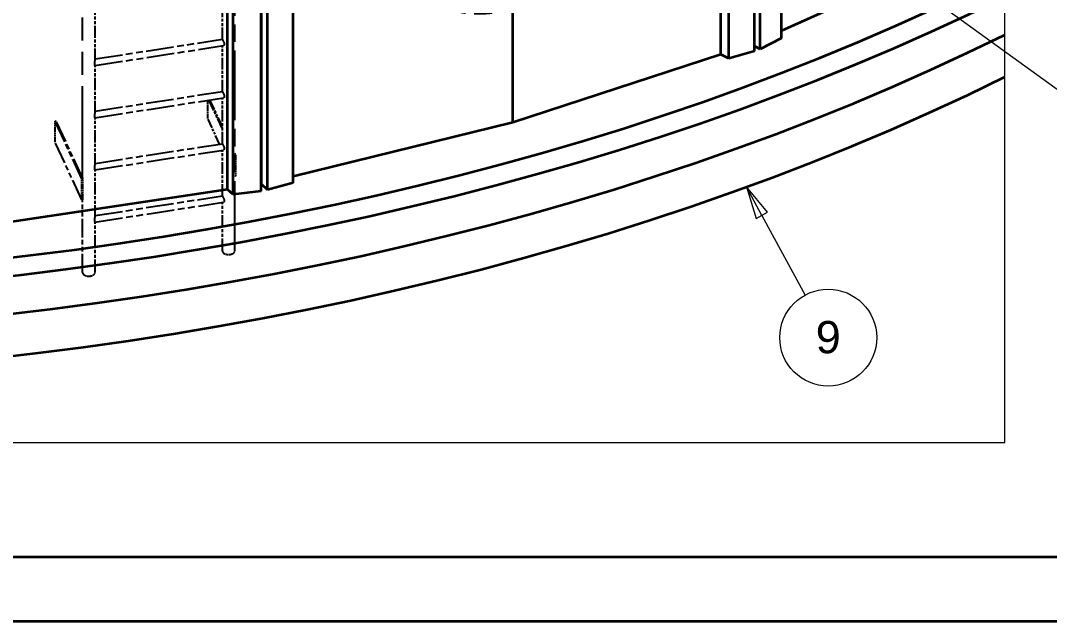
# Model space of a CAD drawing. Header units: millimetres. Extents: x 0 to 42050, y 0 to 29700.
# Drawn here: x 27658 to 31641, y 0 to 2326 of the extents above; entities that cross this region are included whole.
import ezdxf

# ---------------------------------------------------------------- set-up
doc = ezdxf.new("R2010")
doc.units = ezdxf.units.MM
doc.header["$LTSCALE"] = 50
doc.linetypes.add('DOUBLE_DASH_CHAIN', pattern=[1.2403, 0.6614, -0.0827, 0.1654, -0.0827, 0.1654, -0.0827])
doc.layers.get('0').update_dxf_attribs({"lineweight": 18})
for name, color, linetype, lineweight in [('Border', 7, 'Continuous', 35), ('Detail Boundary', 7, 'Continuous', 18), ('Reference', 7, 'DOUBLE_DASH_CHAIN', 25), ('Symbol', 7, 'Continuous', 18), ('Visible', 7, 'Continuous', 35)]:
    doc.layers.add(name, color=color, linetype=linetype, lineweight=lineweight)
doc.styles.add('Note Text', font='arial.ttf')

# ---------------------------------------------------------------- blocks, each defined once
blk = doc.blocks.new('Borders Bigadan Border')
at = {"layer": 'Border'}
for p, q in [((20, 5), (836, 5)), ((841, 0), (0, 0))]:
    blk.add_line(p, q, dxfattribs=at)
blk = doc.blocks.new('2dTransSymbol1')
at = {"layer": 'Detail Boundary', "flags": 128}
blk.add_lwpolyline([(379.134, 138.197), (379.134, 13.843), (629.363, 13.843), (629.363, 138.197), (379.134, 138.197)], dxfattribs=at)
blk = doc.blocks.new('Balloon25')
at = {"layer": 'Symbol'}
for p, q in [((610.555, 31.435), (609.362, 33.632)), ((610.994, 31.673), (609.362, 33.632)), ((609.362, 33.632), (610.115, 31.196)), ((610.115, 31.196), (610.994, 31.673)), ((610.555, 31.435), (613.907, 25.259))]:
    blk.add_line(p, q, dxfattribs=at)
at = {"layer": 'Symbol', "flags": 128}
blk.add_lwpolyline([(610.994, 31.673), (609.362, 33.632), (610.115, 31.196), (610.994, 31.673)], dxfattribs=at)
at = {"layer": 'Symbol'}
blk.add_circle((615.693, 21.97), 3.75, dxfattribs=at)
blk.add_solid([(610.994, 31.673), (609.362, 33.632), (610.115, 31.196), (610.994, 31.673)], dxfattribs=at)
at = {"layer": 'Symbol', "insert": (615.693, 21.991), "char_height": 2.5, "attachment_point": 5, "style": 'Note Text'}
blk.add_mtext('9', dxfattribs=at)
blk = doc.blocks.new('Balloon38')
at = {"layer": 'Symbol'}
for p, q in [((624.132, 47.909), (622.107, 49.375)), ((624.425, 48.314), (622.107, 49.375)), ((622.107, 49.375), (623.839, 47.504)), ((623.839, 47.504), (624.425, 48.314)), ((624.132, 47.909), (637.619, 38.148))]:
    blk.add_line(p, q, dxfattribs=at)
at = {"layer": 'Symbol', "flags": 128}
blk.add_lwpolyline([(624.425, 48.314), (622.107, 49.375), (623.839, 47.504), (624.425, 48.314)], dxfattribs=at)
at = {"layer": 'Symbol'}
blk.add_circle((640.645, 35.957), 3.75, dxfattribs=at)
blk.add_solid([(624.425, 48.314), (622.107, 49.375), (623.839, 47.504), (624.425, 48.314)], dxfattribs=at)
at = {"layer": 'Symbol', "insert": (640.645, 35.978), "char_height": 2.5, "attachment_point": 5, "style": 'Note Text'}
blk.add_mtext('18', dxfattribs=at)

msp = doc.modelspace()

# ---------------------------------------------------------------- linework, layer by layer
at = {"layer": 'Reference', "ltscale": 10.744876}
msp.add_line((27898.48, 1715.95), (27898.48, 2804.09), dxfattribs=at)
at = {"layer": 'Reference', "ltscale": 8.155418}
msp.add_line((28487.4, 1434.03), (28487.4, 2672.88), dxfattribs=at)
at = {"layer": 'Reference', "ltscale": 1.375069}
for p, q in [((28439.4, 2253.26), (28439.4, 2430.13)), ((28439.4, 2051.18), (28439.4, 2228.05)), ((28439.4, 1849.1), (28439.4, 2025.96)), ((28439.4, 1647.01), (28439.4, 1823.88))]:
    msp.add_line(p, q, dxfattribs=at)
at = {"layer": 'Reference', "ltscale": 1.432805}
for p, q in [((27946.48, 2169.58), (27946.48, 2353.87)), ((27946.48, 1967.5), (27946.48, 2151.79)), ((27946.48, 1765.42), (27946.48, 1949.71)), ((27946.48, 1563.33), (27946.48, 1747.62))]:
    msp.add_line(p, q, dxfattribs=at)
at = {"layer": 'Reference', "ltscale": 3.239571}
for p, q in [((27946.48, 2177.09), (28439.4, 2253.34)), ((27946.48, 1975), (28439.4, 2051.26)), ((27946.48, 1772.92), (28439.4, 1849.18)), ((27946.48, 1570.84), (28439.4, 1647.09))]:
    msp.add_line(p, q, dxfattribs=at)
at = {"layer": 'Reference', "ltscale": 3.2651}
for p, q in [((27946.45, 2151.79), (28443.25, 2228.64)), ((27946.45, 1949.7), (28443.25, 2026.56)), ((27946.45, 1747.62), (28443.25, 1824.48)), ((27946.45, 1545.54), (28443.25, 1622.39))]:
    msp.add_line(p, q, dxfattribs=at)
at = {"layer": 'Reference', "ltscale": 0.550238}
msp.add_line((28383.05, 1946.47), (28383.05, 2017.25), dxfattribs=at)
at = {"layer": 'Reference', "ltscale": 1.266534}
msp.add_line((28439.4, 1906.71), (28387.76, 2017.97), dxfattribs=at)
at = {"layer": 'Reference', "ltscale": 1.171762}
msp.add_line((28439.4, 1915.63), (28391.62, 2018.57), dxfattribs=at)
at = {"layer": 'Reference', "ltscale": 0.025294}
for p, q in [((27791.9, 1936.66), (27795.77, 1937.26)), ((27895.43, 1713.59), (27899.3, 1714.19)), ((27899.3, 1632.54), (27895.43, 1631.94))]:
    msp.add_line(p, q, dxfattribs=at)
at = {"layer": 'Reference', "ltscale": 0.634748}
for p, q in [((27791.9, 1855.01), (27791.9, 1936.66)), ((28490.44, 1805.64), (28490.44, 1723.99)), ((27895.43, 1631.94), (27895.43, 1713.59)), ((27899.3, 1632.54), (27899.3, 1714.19))]:
    msp.add_line(p, q, dxfattribs=at)
at = {"layer": 'Reference', "ltscale": 2.539291}
for p, q in [((27895.43, 1713.59), (27791.9, 1936.66)), ((27899.3, 1714.19), (27795.77, 1937.26)), ((27895.43, 1631.94), (27791.9, 1855.01))]:
    msp.add_line(p, q, dxfattribs=at)
at = {"layer": 'Reference', "ltscale": 1.1258}
msp.add_line((28428.95, 1847.56), (28383.05, 1946.47), dxfattribs=at)
at = {"layer": 'Reference', "ltscale": 0.074612}
msp.add_line((28490.44, 1805.64), (28487.4, 1812.2), dxfattribs=at)
at = {"layer": 'Reference', "ltscale": 0.019919}
for p, q in [((28487.4, 1805.17), (28490.44, 1805.64)), ((28490.44, 1723.99), (28487.4, 1723.52))]:
    msp.add_line(p, q, dxfattribs=at)
at = {"layer": 'Reference', "ltscale": 2.192999}
msp.add_line((27898.48, 1350.35), (27898.48, 1632.41), dxfattribs=at)
at = {"layer": 'Reference', "ltscale": 1.459804}
msp.add_line((28439.4, 1434.03), (28439.4, 1621.8), dxfattribs=at)
at = {"layer": 'Reference', "ltscale": 1.51754}
msp.add_line((27946.48, 1350.35), (27946.48, 1545.54), dxfattribs=at)
at = {"layer": 'Reference', "ltscale": 8.316452}
msp.add_ellipse((29562.61, 2772.6), major_axis=(-374.4, -319.97), ratio=0.7322182, dxfattribs=at)
at = {"layer": 'Reference', "ltscale": 0.478564}
for centre in [(28463.4, 1434.03), (27922.48, 1350.35)]:
    msp.add_ellipse(centre, major_axis=(24, 0), ratio=0.5773503, start_param=3.1415927, end_param=6.2831853, dxfattribs=at)
at = {"layer": 'Reference', "ltscale": 0.244894}
for points in [[(28439.4, 2253.26), (28439.4, 2253.2), (28439.41, 2253.12), (28439.49, 2252.81), (28439.57, 2252.54), (28439.83, 2251.87), (28440.01, 2251.47), (28440.42, 2250.58), (28440.67, 2250.06), (28441.26, 2248.91), (28441.59, 2248.28), (28442.64, 2246.28), (28443.43, 2244.79), (28444.83, 2241.92), (28445.54, 2240.33), (28446.3, 2237.99), (28446.5, 2237.22), (28446.77, 2235.74), (28446.84, 2235.03), (28446.84, 2233.72), (28446.77, 2233.08), (28446.5, 2231.9), (28446.3, 2231.36), (28445.54, 2229.94), (28444.83, 2229.27), (28443.85, 2228.79), (28443.55, 2228.69), (28443.25, 2228.64)], [(28439.4, 2051.18), (28439.4, 2051.12), (28439.41, 2051.03), (28439.49, 2050.73), (28439.57, 2050.46), (28439.83, 2049.79), (28440.01, 2049.39), (28440.42, 2048.5), (28440.67, 2047.98), (28441.26, 2046.83), (28441.59, 2046.2), (28442.64, 2044.2), (28443.43, 2042.71), (28444.83, 2039.84), (28445.54, 2038.25), (28446.3, 2035.91), (28446.5, 2035.14), (28446.77, 2033.66), (28446.84, 2032.95), (28446.84, 2031.64), (28446.77, 2031), (28446.5, 2029.82), (28446.3, 2029.28), (28445.54, 2027.86), (28444.83, 2027.19), (28443.85, 2026.7), (28443.55, 2026.61), (28443.25, 2026.56)], [(28439.4, 1849.1), (28439.4, 1849.04), (28439.41, 1848.95), (28439.49, 1848.64), (28439.57, 1848.38), (28439.83, 1847.71), (28440.01, 1847.31), (28440.42, 1846.41), (28440.67, 1845.9), (28441.26, 1844.75), (28441.59, 1844.12), (28442.64, 1842.12), (28443.43, 1840.63), (28444.83, 1837.76), (28445.54, 1836.16), (28446.3, 1833.83), (28446.5, 1833.06), (28446.77, 1831.57), (28446.84, 1830.86), (28446.84, 1829.55), (28446.77, 1828.92), (28446.5, 1827.74), (28446.3, 1827.2), (28445.54, 1825.78), (28444.83, 1825.11), (28443.85, 1824.62), (28443.55, 1824.52), (28443.25, 1824.48)], [(28439.4, 1647.01), (28439.4, 1646.96), (28439.41, 1646.87), (28439.49, 1646.56), (28439.57, 1646.29), (28439.83, 1645.63), (28440.01, 1645.22), (28440.42, 1644.33), (28440.67, 1643.81), (28441.26, 1642.67), (28441.59, 1642.04), (28442.64, 1640.03), (28443.43, 1638.55), (28444.83, 1635.67), (28445.54, 1634.08), (28446.3, 1631.75), (28446.5, 1630.97), (28446.77, 1629.49), (28446.84, 1628.78), (28446.84, 1627.47), (28446.77, 1626.83), (28446.5, 1625.66), (28446.3, 1625.11), (28445.54, 1623.69), (28444.83, 1623.03), (28443.85, 1622.54), (28443.55, 1622.44), (28443.25, 1622.4)]]:
    msp.add_open_spline(points, degree=3, knots=[1.2957955, 1.2957955, 1.2957955, 1.2957955, 1.4451317, 1.4451317, 1.6854583, 1.6854583, 1.9257848, 1.9257848, 2.1661114, 2.1661114, 2.406438, 2.406438, 2.8870911, 2.8870911, 3.3693304, 3.3693304, 3.61045, 3.61045, 3.8515697, 3.8515697, 4.0926893, 4.0926893, 4.333809, 4.333809, 4.8160483, 4.8160483, 5.0102567, 5.0102567, 5.0102567, 5.0102567], dxfattribs=at)
at = {"layer": 'Reference', "ltscale": 0.161518}
for points in [[(27946.45, 2151.79), (27946.42, 2151.78), (27946.37, 2151.83), (27946.18, 2152.13), (27945.97, 2152.66), (27945.71, 2153.92), (27945.63, 2154.42), (27945.53, 2155.54), (27945.5, 2156.16), (27945.5, 2157.47), (27945.53, 2158.2), (27945.63, 2159.74), (27945.71, 2160.55), (27945.97, 2163.05), (27946.18, 2164.78), (27946.41, 2167.43), (27946.48, 2168.53), (27946.48, 2169.58)], [(27946.45, 1949.71), (27946.42, 1949.7), (27946.37, 1949.74), (27946.18, 1950.05), (27945.97, 1950.58), (27945.71, 1951.84), (27945.63, 1952.34), (27945.53, 1953.46), (27945.5, 1954.08), (27945.5, 1955.39), (27945.53, 1956.11), (27945.63, 1957.65), (27945.71, 1958.47), (27945.97, 1960.96), (27946.18, 1962.7), (27946.41, 1965.34), (27946.48, 1966.45), (27946.48, 1967.5)], [(27946.45, 1747.62), (27946.42, 1747.62), (27946.37, 1747.66), (27946.18, 1747.97), (27945.97, 1748.49), (27945.71, 1749.76), (27945.63, 1750.25), (27945.53, 1751.37), (27945.5, 1751.99), (27945.5, 1753.31), (27945.53, 1754.03), (27945.63, 1755.57), (27945.71, 1756.39), (27945.97, 1758.88), (27946.18, 1760.61), (27946.41, 1763.26), (27946.48, 1764.37), (27946.48, 1765.42)], [(27946.45, 1545.54), (27946.42, 1545.53), (27946.37, 1545.58), (27946.18, 1545.88), (27945.97, 1546.41), (27945.71, 1547.67), (27945.63, 1548.17), (27945.53, 1549.29), (27945.5, 1549.91), (27945.5, 1551.22), (27945.53, 1551.95), (27945.63, 1553.49), (27945.71, 1554.3), (27945.97, 1556.8), (27946.18, 1558.53), (27946.41, 1561.18), (27946.48, 1562.28), (27946.48, 1563.33)]]:
    msp.add_open_spline(points, degree=3, knots=[2.6928826, 2.6928826, 2.6928826, 2.6928826, 2.8870911, 2.8870911, 3.3693304, 3.3693304, 3.61045, 3.61045, 3.8515697, 3.8515697, 4.0926893, 4.0926893, 4.333809, 4.333809, 4.8160483, 4.8160483, 5.1473652, 5.1473652, 5.1473652, 5.1473652], dxfattribs=at)
at = {"layer": 'Visible', "color": 9, "true_color": 0xc0c0c0}
for p, q in [((30369.38, 2194.26), (30369.38, 6909.83)), ((30399.73, 2178.44), (30399.73, 6909.83)), ((30499.23, 2206.79), (30499.23, 6909.83)), ((30520.84, 2215.13), (30520.84, 6909.83)), ((30604.24, 2257.38), (30604.24, 6909.83)), ((28614.48, 1669.88), (28614.48, 6453.45)), ((28713.98, 1698.23), (28713.98, 6473.47)), ((28458.83, 1672.37), (28458.83, 6423.78)), ((28481.05, 1652.55), (28481.05, 6427.89)), ((28589.86, 1665.06), (28589.86, 6448.62)), ((28590.84, 1692.12), (28590.84, 6448.81)), ((30943.87, 2438.91), (30604.24, 2285.8)), ((29563.49, 1930.57), (29563.49, 2404.14)), ((30604.24, 2257.38), (30520.84, 2215.13)), ((30369.38, 2194.26), (29563.49, 1930.57)), ((30399.73, 2178.44), (30369.38, 2194.26)), ((30499.23, 2206.79), (30399.73, 2178.44)), ((30520.84, 2215.13), (30499.23, 2226.95)), ((29563.49, 1930.57), (28713.98, 1722.56)), ((28590.84, 1692.12), (28589.86, 1693.78)), ((28614.48, 1669.88), (28590.84, 1692.12)), ((28713.98, 1698.23), (28614.48, 1669.88)), ((28458.83, 1672.37), (27562.18, 1538.1)), ((28481.05, 1652.55), (28458.83, 1672.37)), ((28589.86, 1665.06), (28481.05, 1652.55))]:
    msp.add_line(p, q, dxfattribs=at)
for centre, major_axis, start_param, end_param in [((25981.59, 6121.88), (8326.9, 0), 4.0741561, 5.4317401), ((25981.59, 6105.55), (8420, 0), 4.0728322, 5.4220954), ((25981.59, 5958.58), (-8420, 0), 0.9144147, 2.2805027), ((25981.59, 5958.58), (-8420, 0), 0.9144147, 2.2805027), ((25981.59, 5795.28), (8420, 0), 4.0372903, 5.4220954)]:
    msp.add_ellipse(centre, major_axis=major_axis, ratio=0.5773503, start_param=start_param, end_param=end_param, dxfattribs=at)

# ---------------------------------------------------------------- block references
at = {"xscale": 50, "yscale": 50, "zscale": 50}
for name in ['Borders Bigadan Border', '2dTransSymbol1']:
    msp.add_blockref(name, (0, 0), dxfattribs=at)
at = {"layer": 'Symbol', "xscale": 50, "yscale": 50, "zscale": 50}
for name in ['Balloon38', 'Balloon25']:
    msp.add_blockref(name, (0, 0), dxfattribs=at)

doc.saveas('drawing.dxf')
